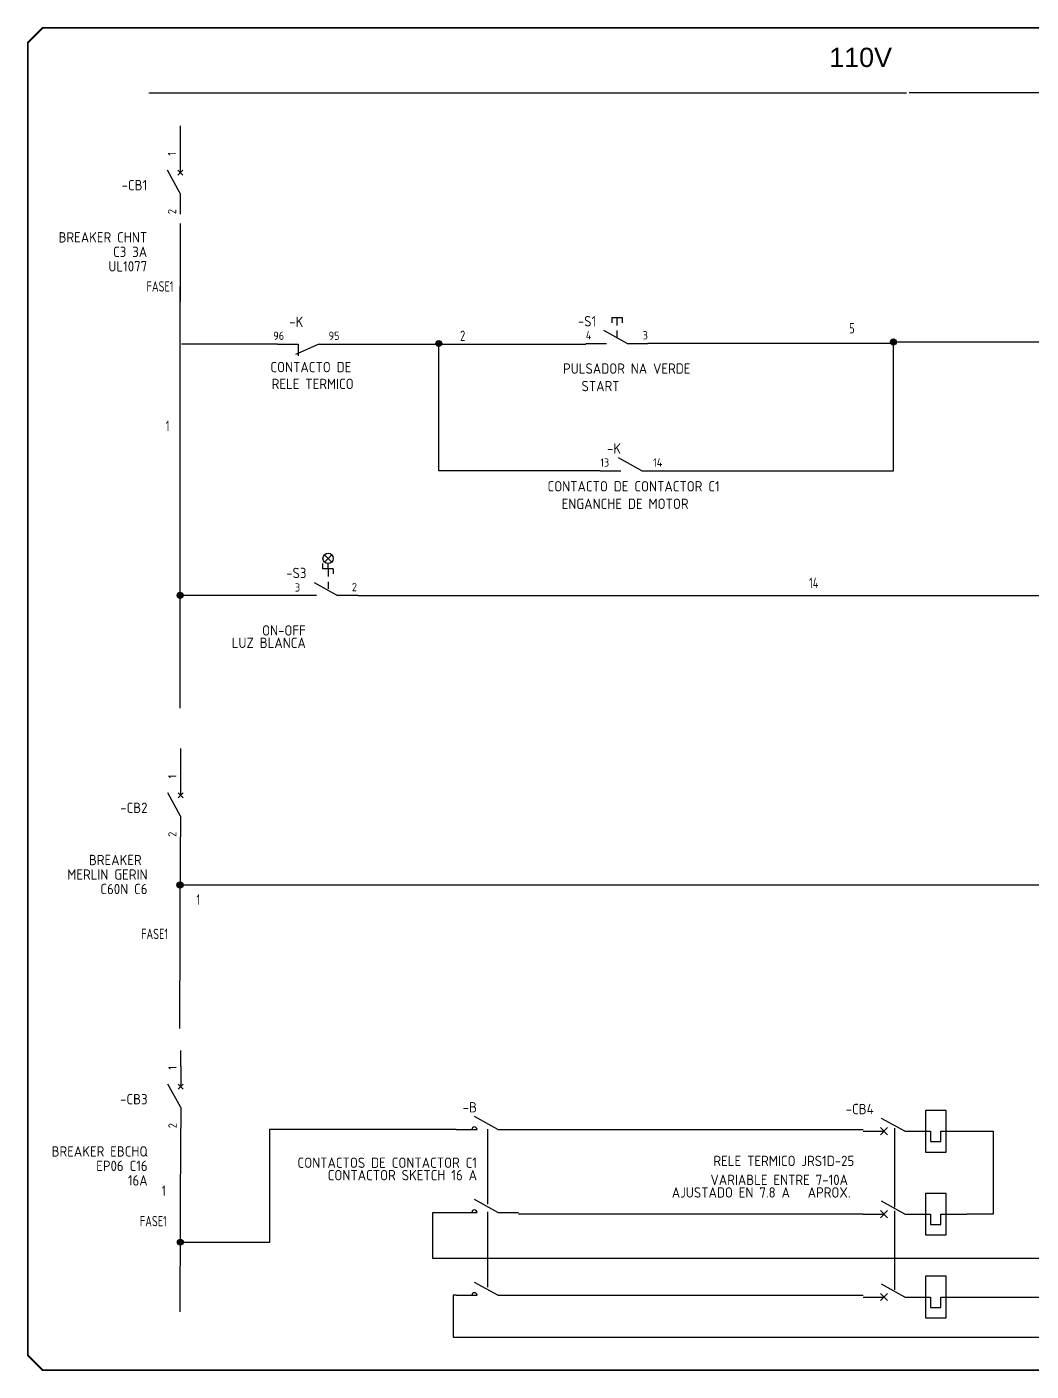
# Model space of a CAD drawing. Header units: inches. Extents: x 0 to 982, y 1 to 650.
# Drawn here: x 0 to 485, y 1 to 650 of the extents above; entities that cross this region are included whole.
import ezdxf
from ezdxf.enums import TextEntityAlignment as Align

# ---------------------------------------------------------------- set-up
doc = ezdxf.new("R2010")
doc.units = ezdxf.units.IN
doc.header["$MEASUREMENT"] = 0
for name, color, linetype in [('DESC', 150, 'Continuous'), ('DESCCHILD', 20, 'Continuous'), ('LINK', 9, 'Continuous'), ('LOC', 8, 'Continuous'), ('SYMS', 7, 'Continuous'), ('TAGS', 150, 'Continuous'), ('TERMS', 123, 'Continuous'), ('TITLE', 7, 'Continuous'), ('WIREFIXED', 7, 'Continuous'), ('WIRENO', 72, 'Continuous'), ('YEL_14_THHN', 7, 'Continuous')]:
    doc.layers.add(name, color=color, linetype=linetype)
doc.styles.get("Standard").update_dxf_attribs({"font": 'arial.ttf'})
doc.styles.add('WD_IEC', font='ISOCP2.shx', dxfattribs={"width": 0.9, "height": 4})
doc.dimstyles.get("Standard").update_dxf_attribs({"dimtxt": 0.18, "dimasz": 0.18, "dimexe": 0.18, "dimexo": 0.0625, "dimgap": 0.09, "dimtad": 0, "dimtih": 1, "dimtoh": 1, "dimdec": 4, "dimzin": 0, "dimdsep": 46, "dimtxsty": 'Standard', "dimcen": 0.09, "dimadec": 0, "dimazin": 0, "dimtfac": 1, "dimtdec": 4, "dimtofl": 0, "dimtmove": 0, "dimatfit": 3, "dimfxl": 1, "dimtolj": 1, "dimtzin": 0, "dimarcsym": 0})

# ---------------------------------------------------------------- blocks, each defined once
blk = doc.blocks.new('NO_NUM_acade_title')
at = {"layer": 'TITLE', "const_width": 0.0312}
blk.add_lwpolyline([(30.594, 0.281), (30.594, 22.177), (30.344, 22.427), (0.281, 22.427), (0.031, 22.177), (0.031, 0.281), (0.281, 0.031), (30.344, 0.031)], close=True, dxfattribs=at)
blk = doc.blocks.new('*D15')
at = {"layer": 'Defpoints', "color": 0, "transparency": 16777216}
for p in [(59.37, 617.84), (809.99, 617.69), (809.99, 617.69)]:
    blk.add_point(p, dxfattribs=at)
at = {"layer": 'DESC', "color": 0, "lineweight": -2, "transparency": 16777216}
for p, q in [((59.37, 617.78), (59.37, 617.51)), ((59.55, 617.69), (425.29, 617.69)), ((809.81, 617.69), (426.44, 617.69)), ((809.99, 617.75), (809.99, 617.87))]:
    blk.add_line(p, q, dxfattribs=at)
at = {"layer": 'DESC', "color": 0, "transparency": 16777216}
for points in [[(59.55, 617.72), (59.55, 617.66), (59.37, 617.69)], [(809.81, 617.72), (809.81, 617.66), (809.99, 617.69)]]:
    blk.add_solid(points, dxfattribs=at)
at = {"layer": 'DESC', "color": 0, "transparency": 16777216, "insert": (425.86, 617.69), "char_height": 0.18, "attachment_point": 5}
blk.add_mtext('\\A1;110 VAC', dxfattribs=at)
blk = doc.blocks.new('HPB11')
for p, q in [((-1.25, 6.25), (1.25, 6.25)), ((-1.25, 6.25), (-1.25, 5)), ((0, 6.25), (0, 4.38)), ((1.25, 6.25), (1.25, 5)), ((-7.5, 0), (-2.5, 0)), ((2.5, 0), (-3.12, 3.12)), ((0, 3.12), (0, 1.39)), ((2.5, 0), (7.5, 0))]:
    blk.add_line(p, q)
at = {"style": 'WD_IEC'}
for tag, p, height, flags in [('MFG', (4.92, 12.12), 1.5, 9), ('CAT', (4.92, 9.62), 1.5, 9), ('X4TERM01', (-7.5, 0), 0.32, 1), ('TERM01', (-7.5, 1), 2, 8), ('X8LINK', (0, 0), 0.32, 1), ('X1TERM02', (7.5, 0), 0.32, 1), ('ASSYCODE', (3.5, -2.75), 1, 1), ('FAMILY', (3.5, -4.25), 1, 1), ('CATDESC', (3.5, -5.75), 1, 1), ('CONTACT', (3.5, -7.5), 1, 1), ('COMMON', (4.75, -8.75), 1, 1)]:
    blk.add_attdef(tag, p, '', height=height, dxfattribs=dict(at, flags=flags))
for tag, p in [('INST', (-5, 10.12)), ('TAG1', (-5, 4.12)), ('LOC', (-5, 7.12)), ('DESC1', (-5, -10.5)), ('DESC2', (-5, -13.5)), ('DESC3', (-5, -16.5))]:
    blk.add_attdef(tag, text='', height=2.5, dxfattribs=at).set_placement(p, align=Align.RIGHT)
at = {"style": 'WD_IEC', "flags": 8}
blk.add_attdef('TERM02', text='', height=2, dxfattribs=at).set_placement((7.5, 1), align=Align.RIGHT)
at = {"lineweight": 15, "style": 'WD_IEC'}
blk.add_attdef('XREF', text='', height=2.5, dxfattribs=at).set_placement((-5, -7.5), align=Align.RIGHT)
blk = doc.blocks.new('HCR21')
for p, q in [((-7.5, 0), (-2.5, 0)), ((2.5, 0), (-3.12, 3.12)), ((2.5, 0), (7.5, 0))]:
    blk.add_line(p, q)
at = {"style": 'WD_IEC'}
for tag, p in [('INST', (-2.5, 10.12)), ('TAG2', (-2.5, 4.12)), ('LOC', (-2.5, 7.12)), ('DESC1', (-2.5, -9.25)), ('DESC3', (-2.5, -15.25)), ('DESC2', (-2.5, -12.25))]:
    blk.add_attdef(tag, text='', height=2.5, dxfattribs=at).set_placement(p, align=Align.RIGHT)
for tag, p, height, flags in [('X4TERM01', (-7.5, 0), 0.32, 1), ('TERM01', (-7.5, 1), 2, 8), ('X2LINK', (0, 2.27), 0.32, 1), ('X8LINK', (0, 0.77), 0.32, 1), ('X1TERM02', (7.5, 0), 0.32, 1), ('CONTACT', (6.5, -2.25), 1, 1), ('FAMILY', (6.5, -3.75), 1, 1), ('COMMON', (7.75, -3.5), 1, 1)]:
    blk.add_attdef(tag, p, '', height=height, dxfattribs=dict(at, flags=flags))
at = {"style": 'WD_IEC', "flags": 8}
for tag, height, p in [('TERM02', 2, (7.5, 1)), ('XREF', 2.5, (-2.5, -6.25))]:
    blk.add_attdef(tag, text='', height=height, dxfattribs=at).set_placement(p, align=Align.RIGHT)
blk = doc.blocks.new('WDDOT')
for radius in [0.72, 0.449, 0.223]:
    blk.add_circle((0, 0), radius)
blk = doc.blocks.new('HCR22')
for p, q in [((-7.5, 0), (-2.5, 0)), ((2.5, 0), (-3.125, -2.5)), ((-2.5, 0), (-2.5, -2.8678)), ((2.5, 0), (7.5, 0))]:
    blk.add_line(p, q)
at = {"style": 'WD_IEC'}
for tag, p in [('INST', (-1.25, 10.125)), ('TAG2', (-1.25, 4.125)), ('LOC', (-1.25, 7.125)), ('DESC1', (-1.25, -9.25)), ('DESC3', (-1.25, -15.25)), ('DESC2', (-1.25, -12.25))]:
    blk.add_attdef(tag, text='', height=2.5, dxfattribs=at).set_placement(p, align=Align.RIGHT)
for tag, p, height, flags in [('TERM01', (-8.5, 1), 2, 8), ('X4TERM01', (-7.5, 0), 0.32, 1), ('X1TERM02', (7.5, 0), 0.32, 1), ('X2LINK', (0, -0.5), 0.32, 1), ('X8LINK', (0, -1.5), 0.32, 1), ('CONTACT', (7.75, -2.25), 1, 1), ('FAMILY', (7.75, -3.75), 1, 1), ('COMMON', (9, -3.5), 1, 1)]:
    blk.add_attdef(tag, p, '', height=height, dxfattribs=dict(at, flags=flags))
at = {"style": 'WD_IEC', "flags": 8}
for tag, height, p in [('TERM02', 2, (7.5, 1)), ('XREF', 2.5, (-1.25, -6.25))]:
    blk.add_attdef(tag, text='', height=height, dxfattribs=at).set_placement(p, align=Align.RIGHT)
blk = doc.blocks.new('HSW11S77')
for p, q in [((-0.6, 9.79), (1.16, 8.02)), ((-0.6, 8.02), (1.16, 9.79)), ((-0.97, 6.41), (-0.97, 7.66)), ((0.28, 6.41), (0.28, 7.66)), ((1.53, 6.41), (-0.97, 6.41)), ((0.28, 6.41), (0.28, 4.53)), ((0.28, 3.28), (0.28, 1.54)), ((1.53, 6.41), (1.53, 5.16)), ((-2.5, 0), (-7.5, 0)), ((-3.12, 3.12), (2.5, 0)), ((7.5, 0), (2.5, 0))]:
    blk.add_line(p, q)
blk.add_circle((0.28, 8.91), 1.25)
at = {"style": 'WD_IEC'}
for tag, p, height, flags in [('MFG', (4.11, 13), 1.5, 1), ('X2LINK', (0, 10.92), 0.32, 1), ('CAT', (4.11, 10.42), 1.5, 1), ('TERM01', (-7.75, 0.9), 2, 8), ('X4TERM01', (-7.5, 0), 0.32, 1), ('X8LINK', (0, 0.57), 0.32, 1), ('X1TERM02', (7.5, 0), 0.32, 1), ('ASSYCODE', (3.47, -2.55), 1, 1), ('FAMILY', (3.47, -4.05), 1, 1), ('CATDESC', (3.47, -5.55), 1, 1), ('CONTACT', (3.53, -7.03), 1, 1), ('COMMON', (4.78, -8.28), 1, 1)]:
    blk.add_attdef(tag, p, '', height=height, dxfattribs=dict(at, flags=flags))
for tag, p in [('INST', (-4.97, 10.15)), ('TAG1', (-4.97, 4.15)), ('LOC', (-4.97, 7.15)), ('DESC1', (-5.12, -9.72)), ('DESC2', (-5.12, -12.72)), ('DESC3', (-5.12, -15.72))]:
    blk.add_attdef(tag, text='', height=2.5, dxfattribs=at).set_placement(p, align=Align.RIGHT)
at = {"style": 'WD_IEC', "flags": 8}
blk.add_attdef('TERM02', text='', height=2, dxfattribs=at).set_placement((7.25, 1), align=Align.RIGHT)
at = {"lineweight": 15, "style": 'WD_IEC'}
for tag, p in [('XREF', (-5.12, -6.72)), ('WDTAGALT', (-5.12, -18.72))]:
    blk.add_attdef(tag, text='', height=2.5, dxfattribs=at).set_placement(p, align=Align.RIGHT)
blk = doc.blocks.new('VCB1')
for p, q in [((0, 7.5), (0, 2.5)), ((0, -2.5), (-3.12, 3.12)), ((0.62, 1.88), (-0.62, 3.12)), ((-0.62, 1.88), (0.62, 3.12)), ((0, -2.5), (0, -7.5))]:
    blk.add_line(p, q)
at = {"style": 'WD_IEC'}
for tag, p in [('INST', (-8, 5.25)), ('LOC', (-8, 1.75)), ('TAG1', (-8, -1.75)), ('RATING1', (-8, -6.35)), ('DESC1', (-8, -14.35)), ('DESC2', (-8, -17.85)), ('DESC3', (-8, -21.35))]:
    blk.add_attdef(tag, text='', height=2.5, dxfattribs=at).set_placement(p, align=Align.RIGHT)
blk.add_attdef('TERM01', text='', height=2, rotation=90, dxfattribs=at).set_placement((-1, 7.5), align=Align.RIGHT)
at = {"style": 'WD_IEC', "flags": 1}
for tag, p, height in [('X2TERM01', (0, 7.5), 0.32), ('MFG', (2.75, 6.5), 1.5), ('CAT', (2.75, 4), 1.5), ('X4LINK', (-2, 0), 0.32), ('X1LINK', (-0.5, 0), 0.32), ('X8TERM02', (0, -7.5), 0.32), ('ASSYCODE', (1, -9), 1), ('FAMILY', (1, -10.5), 1), ('CATDESC', (1, -12), 1), ('CONTACT', (1, -13.5), 1), ('COMMON', (2.25, -14.75), 1)]:
    blk.add_attdef(tag, p, '', height=height, dxfattribs=at)
at = {"style": 'WD_IEC'}
blk.add_attdef('TERM02', (-1, -7.5), '', height=2, rotation=90, dxfattribs=at)
at = {"lineweight": 15, "style": 'WD_IEC'}
blk.add_attdef('XREF', text='', height=2.5, dxfattribs=at).set_placement((-8, -10.35), align=Align.RIGHT)
blk = doc.blocks.new('WD_WNV')
at = {"linetype": 'Continuous', "style": 'WD_IEC', "width": 0.8}
blk.add_attdef('WIRENO', text='', height=2.5, dxfattribs=at).set_placement((-1.6, 0), align=Align.MIDDLE_RIGHT)
at = {"style": 'WD_IEC', "flags": 1}
for tag, p in [('W08USER', (-1, 0.375)), ('W04USER', (-1, 0.875)), ('W05USER', (-1, 0.75)), ('W09USER', (-1, 0.25)), ('W03USER', (-1, 1)), ('W06USER', (-1, 0.625)), ('W07USER', (-1, 0.5)), ('W02USER', (-1, 1.125)), ('W01USER', (-1, 1.25)), ('W10USER', (-1, 0.125))]:
    blk.add_attdef(tag, text='', height=0.08, dxfattribs=at).set_placement(p, align=Align.CENTER)
blk = doc.blocks.new('WD_WNH')
at = {"linetype": 'Continuous', "style": 'WD_IEC', "width": 0.8}
blk.add_attdef('WIRENO', text='', height=2.5, dxfattribs=at).set_placement((0, 0.75), align=Align.CENTER)
at = {"style": 'WD_IEC', "flags": 1}
for tag, p in [('W08USER', (0, 0.375)), ('W04USER', (0, 0.875)), ('W05USER', (0, 0.75)), ('W09USER', (0, 0.25)), ('W03USER', (0, 1)), ('W06USER', (0, 0.625)), ('W07USER', (0, 0.5)), ('W02USER', (0, 1.125)), ('W01USER', (0, 1.25)), ('W10USER', (0, 0.125))]:
    blk.add_attdef(tag, text='', height=0.08, dxfattribs=at).set_placement(p, align=Align.CENTER)
blk = doc.blocks.new('HCB11TH')
for p, q in [((-7.5, 0), (-2.5, 0)), ((-3.38, -0.88), (-1.62, 0.88)), ((-1.62, -0.88), (-3.38, 0.88)), ((2.5, 0), (-3.12, 3.12)), ((2.5, 0), (8.75, 0)), ((8.75, 0), (8.75, -2.5)), ((11.25, 0), (12.5, 0)), ((11.25, -2.5), (11.25, 0)), ((12.5, 0), (17.5, 0)), ((8.75, -2.5), (11.25, -2.5))]:
    blk.add_line(p, q)
blk.add_lwpolyline([(7.5, -5), (12.5, -5), (12.5, 5), (7.5, 5)], close=True)
at = {"style": 'WD_IEC'}
for tag, p in [('INST', (-5, 11.12)), ('LOC', (-5, 7.62)), ('TAG1', (-5, 4.12)), ('DESC1', (-5, -11.38)), ('DESC2', (-5, -14.88)), ('DESC3', (-5, -18.38))]:
    blk.add_attdef(tag, text='', height=2.5, dxfattribs=at).set_placement(p, align=Align.RIGHT)
for tag, p, height, flags in [('MFG', (4.92, 12.12), 1.5, 9), ('CAT', (4.92, 9.62), 1.5, 9), ('X4TERM01', (-7.5, 0), 0.32, 1), ('TERM01', (-7.5, 1), 2, 8), ('X2LINK', (0, 1.7), 0.32, 1), ('X8LINK', (0, 0.79), 0.32, 1), ('X1TERM02', (17.5, 0), 0.32, 1), ('ASSYCODE', (12.5, -7.5), 1, 1), ('FAMILY', (12.5, -9), 1, 1), ('CATDESC', (12.5, -10.5), 1, 1), ('COMMON', (13.75, -13.02), 1, 1)]:
    blk.add_attdef(tag, p, '', height=height, dxfattribs=dict(at, flags=flags))
at = {"style": 'WD_IEC', "flags": 8}
blk.add_attdef('TERM02', text='', height=2, dxfattribs=at).set_placement((17.5, 1), align=Align.RIGHT)
at = {"lineweight": 15, "style": 'WD_IEC'}
for tag, p in [('RATING1', (-5, -3.88)), ('XREF', (-5, -7.63))]:
    blk.add_attdef(tag, text='', height=2.5, dxfattribs=at).set_placement(p, align=Align.RIGHT)
blk = doc.blocks.new('HCB21TH')
for p, q in [((-7.5, 0), (-2.5, 0)), ((-3.38, -0.88), (-1.62, 0.88)), ((-1.62, -0.88), (-3.38, 0.88)), ((2.5, 0), (-3.12, 3.12)), ((2.5, 0), (8.75, 0)), ((8.75, 0), (8.75, -2.5)), ((11.25, 0), (12.5, 0)), ((11.25, -2.5), (11.25, 0)), ((12.5, 0), (17.5, 0)), ((8.75, -2.5), (11.25, -2.5))]:
    blk.add_line(p, q)
blk.add_lwpolyline([(7.5, -5), (12.5, -5), (12.5, 5), (7.5, 5)], close=True)
at = {"style": 'WD_IEC'}
for tag, p in [('INST', (-5, 11.12)), ('LOC', (-5, 7.62)), ('TAG2', (-5, 4.12)), ('DESC1', (-5, -13.75)), ('DESC2', (-5, -17.25)), ('DESC3', (-5, -20.75))]:
    blk.add_attdef(tag, text='', height=2.5, dxfattribs=at).set_placement(p, align=Align.RIGHT)
for tag, p, height, flags in [('X4TERM01', (-7.5, 0), 0.32, 1), ('TERM01', (-7.5, 1), 2, 8), ('X2LINK', (0, 1.7), 0.32, 1), ('X8LINK', (0, 0.79), 0.32, 1), ('X1TERM02', (17.5, 0), 0.32, 1), ('FAMILY', (12.5, -9), 1, 1), ('CONTACT', (12.5, -11.77), 1, 1)]:
    blk.add_attdef(tag, p, '', height=height, dxfattribs=dict(at, flags=flags))
at = {"style": 'WD_IEC', "flags": 8}
blk.add_attdef('TERM02', text='', height=2, dxfattribs=at).set_placement((17.5, 1), align=Align.RIGHT)
at = {"lineweight": 15, "style": 'WD_IEC', "flags": 1}
blk.add_attdef('RATING1', text='', height=2.5, dxfattribs=at).set_placement((-5, -6.25), align=Align.RIGHT)
at = {"lineweight": 15, "style": 'WD_IEC'}
blk.add_attdef('XREF', text='', height=2.5, dxfattribs=at).set_placement((-5, -10), align=Align.RIGHT)
blk = doc.blocks.new('HMS21P')
for p, q in [((-7.5, 0), (-2.5, 0)), ((2.5, 0), (-3.12, 3.12)), ((2.5, 0), (7.5, 0))]:
    blk.add_line(p, q)
blk.add_arc((-3.12, 0), 0.625, 0, 180)
at = {"style": 'WD_IEC'}
for tag, p in [('INST', (-2.5, 10.12)), ('TAG2', (-2.5, 4.12)), ('LOC', (-2.5, 7.12)), ('DESC1', (-2.5, -9.25)), ('DESC3', (-2.5, -15.25)), ('DESC2', (-2.5, -12.25))]:
    blk.add_attdef(tag, text='', height=2.5, dxfattribs=at).set_placement(p, align=Align.RIGHT)
for tag, p, height, flags in [('X4TERM01', (-7.5, 0), 0.32, 1), ('TERM01', (-7.5, 1), 2, 8), ('X2LINK', (0, 2), 0.32, 1), ('X8LINK', (0, 0.12), 0.32, 1), ('X1TERM02', (7.5, 0), 0.32, 1), ('CONTACT', (6.5, -2.25), 1, 1), ('FAMILY', (6.5, -3.75), 1, 1)]:
    blk.add_attdef(tag, p, '', height=height, dxfattribs=dict(at, flags=flags))
at = {"style": 'WD_IEC', "flags": 8}
for tag, height, p in [('TERM02', 2, (7.5, 1)), ('XREF', 2.5, (-2.5, -6.25))]:
    blk.add_attdef(tag, text='', height=height, dxfattribs=at).set_placement(p, align=Align.RIGHT)

msp = doc.modelspace()

# ---------------------------------------------------------------- linework, layer by layer
at = {"layer": 'LINK'}
for points in [[(222.79667, 117.46307), (222.79667, 81.22324)], [(419.3545, 117.96784), (419.3545, 79.78734)], [(419.3545, 77.96784), (419.3545, 39.78734)], [(222.79667, 77.46307), (222.79667, 41.22324)]]:
    msp.add_lwpolyline(points, dxfattribs=at)
at = {"layer": 'YEL_14_THHN'}
for p, q in [((74.49476, 601.85605), (74.49476, 589.15605)), ((74.61255, 540.75568), (74.61255, 554.63044)), ((74.61255, 517.01834), (74.61255, 540.75568)), ((74.37846, 320.68799), (74.42405, 524.26408)), ((121.3805, 496.43332), (75.10662, 496.43332)), ((151.3805, 496.43332), (270.33136, 496.43332)), ((199.34492, 435.25093), (199.34492, 496.69523)), ((418.8949, 496.69523), (300.33136, 496.69523)), ((418.8949, 497.46328), (528.70487, 497.46328)), ((418.8949, 435.25093), (418.8949, 496.69523)), ((277.31135, 435.25093), (199.34492, 435.25093)), ((307.31135, 435.25093), (418.8949, 435.25093)), ((130.33366, 375.12757), (74.39112, 375.12757)), ((160.33366, 375.12757), (740.3231, 375.12757)), ((74.65137, 301.25869), (74.65137, 288.55869)), ((74.30963, 165.96127), (74.65137, 258.55869)), ((668.78102, 235.25731), (74.33612, 235.25731)), ((74.70883, 147.89132), (74.70883, 155.36649)), ((74.39056, 29.30344), (74.7323, 117.89132)), ((207.79667, 117.22324), (117.51356, 117.22324)), ((117.51356, 117.22324), (117.51356, 62.69984)), ((237.79667, 117.22324), (404.3545, 117.22324)), ((454.3545, 116.38954), (467.0545, 116.38954)), ((467.0545, 116.38954), (467.0545, 76.38954)), ((196.4759, 54.91078), (196.4759, 77.22324)), ((196.4759, 77.22324), (207.79667, 77.22324)), ((404.3545, 76.38954), (237.79667, 76.38954)), ((467.0545, 76.38954), (454.3545, 76.38954)), ((117.51356, 62.69984), (73.63989, 62.69984)), ((495.22462, 54.91078), (196.4759, 54.91078)), ((207.79667, 37.22324), (206.22433, 37.22324)), ((206.22433, 37.22324), (206.22433, 26.67545)), ((237.79667, 37.22324), (404.3545, 37.22324)), ((454.3545, 36.38954), (697.0272, 36.38954)), ((206.22433, 26.67545), (206.22433, 16.93913)), ((206.22433, 16.93913), (750.18709, 16.93913))]:
    msp.add_line(p, q, dxfattribs=at)

# ---------------------------------------------------------------- block references
at = {"layer": 'LOC', "color": 7, "xscale": 28.93527259246057, "yscale": 28.93527259246057, "zscale": 28.93527259246057}
msp.add_blockref('NO_NUM_acade_title', (-0.06083, 0.16445), dxfattribs=at)
at = {"layer": 'SYMS'}
ref = msp.add_blockref('VCB1', (74.49476, 574.15605), dxfattribs=dict(at, xscale=2, yscale=2, zscale=2))
ref.add_attrib('TERM02', '2', (72.49476, 559.15605), dxfattribs={"layer": 'TERMS', "height": 4, "rotation": 90, "style": 'WD_IEC'})
ref.add_attrib('TERM01', '1', dxfattribs={"layer": 'TERMS', "height": 4, "rotation": 90, "style": 'WD_IEC'}).set_placement((72.49476, 589.15605), align=Align.RIGHT)
ref.add_attrib('DESC3', 'UL1077', dxfattribs={"layer": 'DESC', "height": 5, "style": 'WD_IEC'}).set_placement((58.49476, 531.45605), align=Align.RIGHT)
ref.add_attrib('DESC2', 'C3 3A', dxfattribs={"layer": 'DESC', "height": 5, "style": 'WD_IEC'}).set_placement((58.49476, 538.45605), align=Align.RIGHT)
ref.add_attrib('DESC1', 'BREAKER CHNT', dxfattribs={"layer": 'DESC', "height": 5, "style": 'WD_IEC'}).set_placement((58.49476, 545.45605), align=Align.RIGHT)
ref.add_attrib('TAG1', '-CB1', dxfattribs={"layer": 'TAGS', "height": 5, "style": 'WD_IEC'}).set_placement((58.49476, 570.65605), align=Align.RIGHT)
ref = msp.add_blockref('HCR22', (136.3805, 496.43332), dxfattribs=dict(at, xscale=2, yscale=2, zscale=2))
ref.add_attrib('TERM02', '95', dxfattribs={"layer": 'TERMS', "height": 4, "style": 'WD_IEC', "flags": 8}).set_placement((151.3805, 498.43332), align=Align.RIGHT)
ref.add_attrib('TERM01', '96', (119.3805, 498.43332), dxfattribs={"layer": 'TERMS', "height": 4, "style": 'WD_IEC', "flags": 8})
ref.add_attrib('DESC2', 'RELE TERMICO', dxfattribs={"layer": 'DESCCHILD', "height": 5, "style": 'WD_IEC'}).set_placement((158.24609, 474.71168), align=Align.RIGHT)
ref.add_attrib('DESC1', 'CONTACTO DE ', dxfattribs={"layer": 'DESCCHILD', "height": 5, "style": 'WD_IEC'}).set_placement((159.9882, 482.82836), align=Align.RIGHT)
ref.add_attrib('TAG2', '-K', dxfattribs={"layer": 'TAGS', "height": 5, "style": 'WD_IEC'}).set_placement((133.8805, 504.68332), align=Align.RIGHT)
ref = msp.add_blockref('HPB11', (285.33136, 496.69523), dxfattribs=dict(at, xscale=2, yscale=2, zscale=2))
ref.add_attrib('TERM02', '3', dxfattribs={"layer": 'TERMS', "height": 4, "style": 'WD_IEC', "flags": 8}).set_placement((300.33136, 498.69523), align=Align.RIGHT)
ref.add_attrib('TERM01', '4', (270.33136, 498.69523), dxfattribs={"layer": 'TERMS', "height": 4, "style": 'WD_IEC', "flags": 8})
ref.add_attrib('DESC2', 'START', dxfattribs={"layer": 'DESC', "height": 5, "style": 'WD_IEC'}).set_placement((286.62405, 473.65362), align=Align.RIGHT)
ref.add_attrib('DESC1', 'PULSADOR NA VERDE', dxfattribs={"layer": 'DESC', "height": 5, "style": 'WD_IEC'}).set_placement((320.8954, 482.10221), align=Align.RIGHT)
ref.add_attrib('TAG1', '-S1', dxfattribs={"layer": 'TAGS', "height": 5, "style": 'WD_IEC'}).set_placement((275.33136, 504.94523), align=Align.RIGHT)
at = {"layer": 'SYMS', "xscale": 2, "yscale": 2, "zscale": 2}
for name, p in [('WDDOT', (199.34492, 496.69523)), ('WDDOT', (418.8949, 497.46328)), ('WDDOT', (74.39065, 375.12757)), ('WDDOT', (74.33613, 235.25731)), ('HCB21TH', (419.3545, 76.38954)), ('HMS21P', (222.79667, 77.22324)), ('WDDOT', (74.52006, 62.87504)), ('HCB21TH', (419.3545, 36.38954)), ('HMS21P', (222.79667, 37.22324))]:
    msp.add_blockref(name, p, dxfattribs=at)
at = {"layer": 'SYMS'}
ref = msp.add_blockref('HCR21', (292.31135, 435.25093), dxfattribs=dict(at, xscale=2, yscale=2, zscale=2))
ref.add_attrib('TERM02', '14', dxfattribs={"layer": 'TERMS', "height": 4, "style": 'WD_IEC', "flags": 8}).set_placement((307.31135, 437.25093), align=Align.RIGHT)
ref.add_attrib('TERM01', '13', (277.31135, 437.25093), dxfattribs={"layer": 'TERMS', "height": 4, "style": 'WD_IEC', "flags": 8})
ref.add_attrib('DESC2', 'ENGANCHE DE MOTOR', dxfattribs={"layer": 'DESCCHILD', "height": 5, "style": 'WD_IEC'}).set_placement((319.95391, 416.81764), align=Align.RIGHT)
ref.add_attrib('DESC1', 'CONTACTO DE CONTACTOR C1', dxfattribs={"layer": 'DESCCHILD', "height": 5, "style": 'WD_IEC'}).set_placement((334.99431, 425.26623), align=Align.RIGHT)
ref.add_attrib('TAG2', '-K', dxfattribs={"layer": 'TAGS', "height": 5, "style": 'WD_IEC'}).set_placement((287.31135, 443.50093), align=Align.RIGHT)
ref = msp.add_blockref('HSW11S77', (145.33366, 375.12757), dxfattribs=dict(at, xscale=2, yscale=2, zscale=2))
ref.add_attrib('TERM02', '2', dxfattribs={"layer": 'TERMS', "height": 4, "style": 'WD_IEC', "flags": 8}).set_placement((159.82998, 377.12779), align=Align.RIGHT)
ref.add_attrib('TERM01', '3', (129.82998, 376.92937), dxfattribs={"layer": 'TERMS', "height": 4, "style": 'WD_IEC', "flags": 8})
ref.add_attrib('TAG1', '-S3', dxfattribs={"layer": 'TAGS', "height": 5, "style": 'WD_IEC'}).set_placement((135.38979, 383.42618), align=Align.RIGHT)
ref.add_attrib('DESC1', 'ON-OFF', dxfattribs={"layer": 'DESC', "height": 5, "style": 'WD_IEC'}).set_placement((135.10068, 355.69155), align=Align.RIGHT)
ref.add_attrib('DESC2', 'LUZ BLANCA', dxfattribs={"layer": 'DESC', "height": 5, "style": 'WD_IEC'}).set_placement((135.10068, 349.69155), align=Align.RIGHT)
ref = msp.add_blockref('VCB1', (74.65137, 273.55869), dxfattribs=dict(at, xscale=2, yscale=2, zscale=2))
ref.add_attrib('TERM02', '2', (72.65137, 258.55869), dxfattribs={"layer": 'TERMS', "height": 4, "rotation": 90, "style": 'WD_IEC'})
ref.add_attrib('TERM01', '1', dxfattribs={"layer": 'TERMS', "height": 4, "rotation": 90, "style": 'WD_IEC'}).set_placement((72.65137, 288.55869), align=Align.RIGHT)
ref.add_attrib('DESC3', 'C60N C6', dxfattribs={"layer": 'DESC', "height": 5, "style": 'WD_IEC'}).set_placement((58.65137, 230.85869), align=Align.RIGHT)
ref.add_attrib('DESC2', 'MERLIN GERIN', dxfattribs={"layer": 'DESC', "height": 5, "style": 'WD_IEC'}).set_placement((58.65137, 237.85869), align=Align.RIGHT)
ref.add_attrib('DESC1', 'BREAKER ', dxfattribs={"layer": 'DESC', "height": 5, "style": 'WD_IEC'}).set_placement((58.65137, 244.85869), align=Align.RIGHT)
ref.add_attrib('TAG1', '-CB2', dxfattribs={"layer": 'TAGS', "height": 5, "style": 'WD_IEC'}).set_placement((58.65137, 270.05869), align=Align.RIGHT)
ref = msp.add_blockref('VCB1', (74.70883, 132.89132), dxfattribs=dict(at, xscale=2, yscale=2, zscale=2))
ref.add_attrib('TERM02', '2', (72.70883, 117.89132), dxfattribs={"layer": 'TERMS', "height": 4, "rotation": 90, "style": 'WD_IEC'})
ref.add_attrib('TERM01', '1', dxfattribs={"layer": 'TERMS', "height": 4, "rotation": 90, "style": 'WD_IEC'}).set_placement((72.70883, 147.89132), align=Align.RIGHT)
ref.add_attrib('DESC3', '16A', dxfattribs={"layer": 'DESC', "height": 5, "style": 'WD_IEC'}).set_placement((58.70883, 90.19132), align=Align.RIGHT)
ref.add_attrib('DESC2', 'EP06 C16', dxfattribs={"layer": 'DESC', "height": 5, "style": 'WD_IEC'}).set_placement((58.70883, 97.19132), align=Align.RIGHT)
ref.add_attrib('DESC1', 'BREAKER EBCHQ', dxfattribs={"layer": 'DESC', "height": 5, "style": 'WD_IEC'}).set_placement((58.70883, 104.19132), align=Align.RIGHT)
ref.add_attrib('TAG1', '-CB3', dxfattribs={"layer": 'TAGS', "height": 5, "style": 'WD_IEC'}).set_placement((58.70883, 129.39132), align=Align.RIGHT)
ref = msp.add_blockref('HMS21P', (222.79667, 117.22324), dxfattribs=dict(at, xscale=2, yscale=2, zscale=2))
ref.add_attrib('DESC2', 'CONTACTOR SKETCH 16 A', dxfattribs={"layer": 'DESCCHILD', "height": 5, "style": 'WD_IEC'}).set_placement((217.79667, 92.72324), align=Align.RIGHT)
ref.add_attrib('DESC1', 'CONTACTOS DE CONTACTOR C1', dxfattribs={"layer": 'DESCCHILD', "height": 5, "style": 'WD_IEC'}).set_placement((217.79667, 98.72324), align=Align.RIGHT)
ref.add_attrib('TAG2', '-B', dxfattribs={"layer": 'TAGS', "height": 5, "style": 'WD_IEC'}).set_placement((217.79667, 125.47324), align=Align.RIGHT)
ref = msp.add_blockref('HCB11TH', (419.3545, 116.38954), dxfattribs=dict(at, xscale=2, yscale=2, zscale=2))
ref.add_attrib('DESC3', 'AJUSTADO EN 7.8 A   APROX.', dxfattribs={"layer": 'DESC', "height": 5, "style": 'WD_IEC'}).set_placement((398.19544, 84.37284), align=Align.RIGHT)
ref.add_attrib('DESC2', 'VARIABLE ENTRE 7-10A', dxfattribs={"layer": 'DESC', "height": 5, "style": 'WD_IEC'}).set_placement((396.94005, 90.4631), align=Align.RIGHT)
ref.add_attrib('DESC1', 'RELE TERMICO JRS1D-25', dxfattribs={"layer": 'DESC', "height": 5, "style": 'WD_IEC'}).set_placement((399.97651, 99.5985), align=Align.RIGHT)
ref.add_attrib('TAG1', '-CB4', dxfattribs={"layer": 'TAGS', "height": 5, "style": 'WD_IEC'}).set_placement((409.3545, 124.63954), align=Align.RIGHT)
at = {"layer": 'WIREFIXED'}
ref = msp.add_blockref('WD_WNV', (74.42405, 524.26408), dxfattribs=dict(at, xscale=2, yscale=2, zscale=2))
ref.add_attrib('WIRENOF', 'FASE1', dxfattribs={"linetype": 'Continuous', "height": 5, "style": 'WD_IEC', "width": 0.8}).set_placement((71.22405, 524.26408), align=Align.MIDDLE_RIGHT)
ref = msp.add_blockref('WD_WNV', (71.80126, 211.68116), dxfattribs=dict(at, xscale=2, yscale=2, zscale=2))
ref.add_attrib('WIRENOF', 'FASE1', dxfattribs={"linetype": 'Continuous', "height": 5, "style": 'WD_IEC', "width": 0.8}).set_placement((68.60126, 211.68116), align=Align.MIDDLE_RIGHT)
ref = msp.add_blockref('WD_WNV', (71.19668, 73.04294), dxfattribs=dict(at, xscale=2, yscale=2, zscale=2))
ref.add_attrib('WIRENOF', 'FASE1', dxfattribs={"linetype": 'Continuous', "height": 5, "style": 'WD_IEC', "width": 0.8}).set_placement((67.99668, 73.04294), align=Align.MIDDLE_RIGHT)
at = {"layer": 'WIRENO'}
ref = msp.add_blockref('WD_WNH', (398.86002, 500.06512), dxfattribs=dict(at, xscale=2, yscale=2, zscale=2))
ref.add_attrib('WIRENO', '5', dxfattribs={"linetype": 'Continuous', "height": 5, "style": 'WD_IEC', "width": 0.8}).set_placement((398.86002, 501.56512), align=Align.CENTER)
ref = msp.add_blockref('WD_WNH', (210.85593, 496.43332), dxfattribs=dict(at, xscale=2, yscale=2, zscale=2))
ref.add_attrib('WIRENO', '2', dxfattribs={"linetype": 'Continuous', "height": 5, "style": 'WD_IEC', "width": 0.8}).set_placement((210.85593, 497.93332), align=Align.CENTER)
ref = msp.add_blockref('WD_WNH', (68.3748, 452.9037), dxfattribs=dict(at, xscale=2, yscale=2, zscale=2))
ref.add_attrib('WIRENO', '1', dxfattribs={"linetype": 'Continuous', "height": 5, "style": 'WD_IEC', "width": 0.8}).set_placement((68.3748, 454.4037), align=Align.CENTER)
ref = msp.add_blockref('WD_WNH', (380.42222, 377.12843), dxfattribs=dict(at, xscale=2, yscale=2, zscale=2))
ref.add_attrib('WIRENO', '14', dxfattribs={"linetype": 'Continuous', "height": 5, "style": 'WD_IEC', "width": 0.8}).set_placement((380.42222, 378.62843), align=Align.CENTER)
ref = msp.add_blockref('WD_WNH', (83.18345, 224.24911), dxfattribs=dict(at, xscale=2, yscale=2, zscale=2))
ref.add_attrib('WIRENO', '1', dxfattribs={"linetype": 'Continuous', "height": 5, "style": 'WD_IEC', "width": 0.8}).set_placement((83.18345, 225.74911), align=Align.CENTER)
ref = msp.add_blockref('WD_WNH', (66.52074, 83.70722), dxfattribs=dict(at, xscale=2, yscale=2, zscale=2))
ref.add_attrib('WIRENO', '1', dxfattribs={"linetype": 'Continuous', "height": 5, "style": 'WD_IEC', "width": 0.8}).set_placement((66.52074, 85.20722), align=Align.CENTER)

# ---------------------------------------------------------------- texts
at = {"layer": 'DESC', "color": 7, "insert": (387.88745, 639.47989), "char_height": 9.294767, "attachment_point": 1}
msp.add_mtext_dynamic_manual_height_columns('110V', width=55.6893431, gutter_width=1, heights=[0], dxfattribs=at)

# ---------------------------------------------------------------- dimensions: what is measured, and where the dimension line sits
at = {"layer": 'DESC', "color": 7}
dim = msp.add_linear_dim(base=(809.98608, 617.68934), p1=(59.37196, 617.83919), p2=(809.98608, 617.68934), text='110 VAC', dimstyle='Standard', dxfattribs=at)
dim.commit()
dim.dimension.update_dxf_attribs({"geometry": '*D15', "text_midpoint": (425.86168, 617.68934), "dimtype": 160})

doc.saveas('drawing.dxf')
